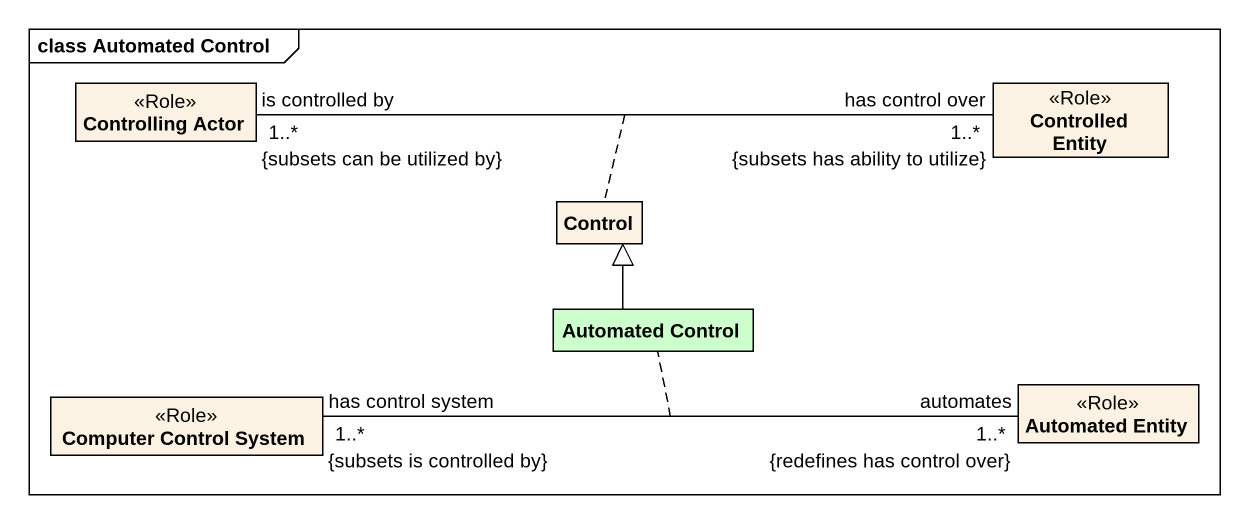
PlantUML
@startuml
mainframe class Automated Control
hide circle
hide empty members
class "Controlling Actor" as Controlling_Actor <<Role>>
class "Controlled Entity" as Controlled_Entity <<Role>>
class "Control" as Control_
class "Automated Control" as Automated_Control #CCFFCC
class "Computer Control System" as Computer_Control_System <<Role>>
class "Automated Entity" as Automated_Entity <<Role>>
Controlling_Actor "is controlled by\n1..*\n{subsets can be utilized by}" -right- "has control over\n1..*\n{subsets has ability to utilize}" Controlled_Entity
(Controlling_Actor, Controlled_Entity) .. Control_
Automated_Control -up-|> Control_
Computer_Control_System "has control system\n1..*\n{subsets is controlled by}" -right- "automates\n1..*\n{redefines has control over}" Automated_Entity
(Computer_Control_System, Automated_Entity) .. Automated_Control
@enduml
